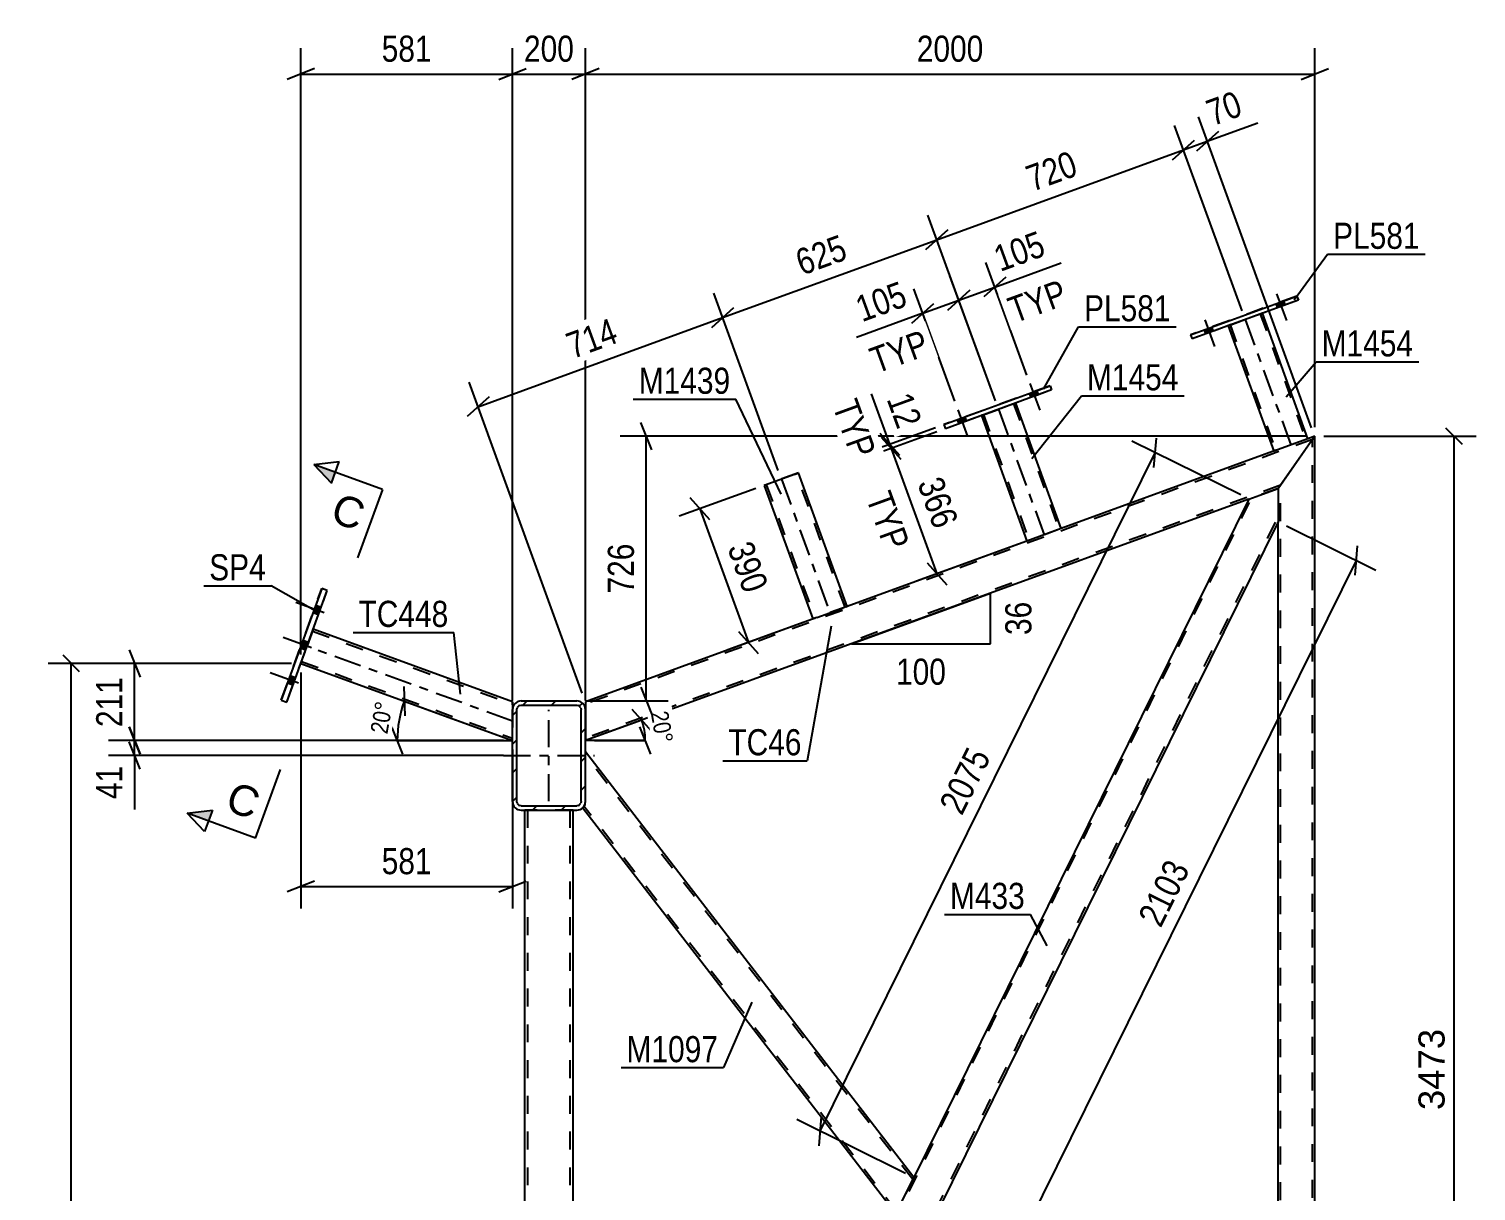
# Model space of a CAD drawing. Header units: millimetres. Extents: x -90 to 751, y -346 to 248.
# Drawn here: x 434.6 to 593.4, y -51.1 to 76.3 of the extents above; entities that cross this region are included whole.
import ezdxf

# ---------------------------------------------------------------- set-up
doc = ezdxf.new("R2010")
doc.units = ezdxf.units.MM
doc.linetypes.add('DXK_LINE_DOT2', pattern=[3.9198, 1.9599, -1.9599])
doc.linetypes.add('DXK_LINE_DOT3', pattern=[5.9187, 2.979, -0.9799, 0.9799, -0.9799])
doc.styles.add('Arial', font='ARIAL.TTF', dxfattribs={"height": 0.2})
doc.styles.add('Arial Narrow', font='ARIALN.TTF', dxfattribs={"height": 0.2})

# ---------------------------------------------------------------- blocks, each defined once
blk = doc.blocks.new('Part-389633021-2852 - 2681')
at = {"color": 2, "linetype": 'Continuous'}
for p, q in [((575.67, 31.64), (571.67, 25.93)), ((575.67, -107), (575.67, 31.64)), ((571.67, -101.47), (571.67, 22.26))]:
    blk.add_line(p, q, dxfattribs=at)
at = {"color": 7, "linetype": 'DXK_LINE_DOT2'}
for p, q in [((575.19, 30.96), (575.19, 30.96)), ((575.19, 30.96), (575.19, 30.96)), ((575.43, -106.75), (575.43, 31.3)), ((575.67, 31.64), (575.67, 31.64)), ((575.67, 31.64), (575.67, 31.64)), ((571.67, 25.93), (571.67, 22.26)), ((571.91, -103.09), (571.91, 26.27)), ((571.97, 26.35), (571.97, 26.35)), ((571.67, -102.84), (571.67, -101.47)), ((575.67, -107), (571.67, -102.84))]:
    blk.add_line(p, q, dxfattribs=at)
blk = doc.blocks.new('Part-389633021-23385 - 2681')
at = {"color": 7, "linetype": 'DXK_LINE_DOT2'}
for p, q in [((566.17, 43.76), (569.93, 45.13)), ((569.93, 45.13), (566.17, 43.76)), ((569.7, 45.05), (569.7, 45.05)), ((569.7, 45.05), (574.7, 31.29)), ((569.93, 45.13), (569.93, 45.13)), ((566.17, 43.76), (566.17, 43.76)), ((566.17, 43.76), (566.17, 43.76)), ((566.17, 43.76), (566.17, 43.76)), ((566.4, 43.85), (566.4, 43.85)), ((566.4, 43.85), (571.39, 30.08)), ((574.93, 31.37), (571.17, 30)), ((574.68, 31.28), (574.65, 31.27)), ((574.93, 31.37), (574.93, 31.37)), ((574.93, 31.37), (574.93, 31.37)), ((574.93, 31.37), (574.93, 31.37)), ((574.93, 31.37), (574.93, 31.37)), ((571.17, 30), (571.17, 30))]:
    blk.add_line(p, q, dxfattribs=at)
at = {"color": 2, "linetype": 'Continuous'}
for p, q in [((574.93, 31.37), (569.93, 45.13)), ((566.17, 43.76), (571.17, 30)), ((574.93, 31.37), (571.17, 30))]:
    blk.add_line(p, q, dxfattribs=at)
at = {"color": 7, "linetype": 'DXK_LINE_DOT3'}
blk.add_line((568.05, 44.45), (573.05, 30.69), dxfattribs=at)
blk = doc.blocks.new('Part-389633021-2727 - 2681')
at = {"color": 2, "linetype": 'Continuous'}
for p, q in [((466.75, 14.93), (462.3, 2.71)), ((462.9, 2.49), (467.35, 14.71)), ((467.35, 14.71), (466.75, 14.93)), ((462.3, 2.71), (462.9, 2.49))]:
    blk.add_line(p, q, dxfattribs=at)
at = {"color": 7, "linetype": 'DXK_LINE_DOT2'}
for p, q in [((462.3, 2.71), (466.75, 14.93)), ((462.9, 2.49), (467.35, 14.71))]:
    blk.add_line(p, q, dxfattribs=at)
blk = doc.blocks.new('Part-389633021-2761 - 2681')
at = {"color": 7, "linetype": 'DXK_LINE_DOT2'}
for p, q in [((575.43, 31.3), (495.67, 2.27)), ((574.93, 31.37), (571.45, 30.1)), ((575.43, 31.3), (575.43, 31.3)), ((575.67, 31.64), (575.53, 31.44)), ((571.91, 26.27), (495.67, -1.48)), ((571.67, 25.93), (568.44, 24.75)), ((571.67, 25.93), (571.67, 25.93)), ((571.67, 25.93), (571.67, 25.93)), ((571.91, 26.27), (571.91, 26.27)), ((572.15, 26.61), (572.15, 26.61)), ((572.15, 26.61), (572.15, 26.61)), ((547.86, 21.52), (544.38, 20.25)), ((524.37, 12.97), (520.89, 11.7)), ((495.67, 2.52), (495.67, -1.73)), ((495.67, 2.25), (495.67, 2.27)), ((495.67, 2.21), (495.67, 2.25)), ((495.67, 2.19), (495.67, 2.21)), ((495.67, 2.11), (495.67, 2.19))]:
    blk.add_line(p, q, dxfattribs=at)
at = {"color": 2, "linetype": 'Continuous'}
for p, q in [((571.67, 25.93), (575.19, 30.96)), ((575.67, 31.64), (574.93, 31.37)), ((575.19, 30.96), (575.53, 31.44)), ((575.53, 31.44), (575.67, 31.64)), ((575.67, 31.64), (575.67, 31.64)), ((571.45, 30.1), (547.86, 21.52)), ((568.44, 24.75), (495.67, -1.73)), ((544.38, 20.25), (524.37, 12.97)), ((520.89, 11.7), (495.67, 2.52)), ((495.67, 2.52), (495.67, 2.52)), ((495.67, 2.52), (495.67, 2.01)), ((495.67, 2.01), (495.67, -1.73)), ((495.67, -1.73), (495.67, -1.73))]:
    blk.add_line(p, q, dxfattribs=at)
blk = doc.blocks.new('Part-389633021-23384 - 2681')
at = {"color": 2, "linetype": 'Continuous'}
for p, q in [((535, 32.92), (546.65, 37.17)), ((546.81, 36.72), (535.16, 32.47)), ((546.65, 37.17), (546.65, 37.17)), ((546.65, 37.17), (546.81, 36.72)), ((535, 32.92), (535, 32.92)), ((535, 32.92), (535.16, 32.47))]:
    blk.add_line(p, q, dxfattribs=at)
at = {"color": 7, "linetype": 'DXK_LINE_DOT2'}
for p, q in [((546.65, 37.17), (535, 32.92)), ((546.81, 36.72), (535.16, 32.47))]:
    blk.add_line(p, q, dxfattribs=at)
blk = doc.blocks.new('Bolt-389633021-2775 - 2681')
at = {"linetype": 'Continuous'}
for points in [[(466.38, 12.04), (466.68, 12.87), (466.08, 13.09), (465.78, 12.26)], [(466.38, 12.04), (466.68, 12.87), (466.08, 13.09), (465.78, 12.26)], [(466.38, 12.04), (466.68, 12.87), (466.08, 13.09), (465.78, 12.26)], [(464.98, 8.19), (465.28, 9.02), (464.68, 9.23), (464.38, 8.41)], [(464.98, 8.19), (465.28, 9.02), (464.68, 9.23), (464.38, 8.41)], [(463.57, 4.34), (463.88, 5.16), (463.27, 5.38), (462.97, 4.55)], [(463.57, 4.34), (463.88, 5.16), (463.27, 5.38), (462.97, 4.55)], [(463.57, 4.34), (463.88, 5.16), (463.27, 5.38), (462.97, 4.55)]]:
    blk.add_hatch(color=1, dxfattribs=at).paths.add_polyline_path(points)
at = {"color": 1, "linetype": 'Continuous'}
for p, q in [((467.02, 12.28), (463.9, 13.41)), ((467.02, 12.28), (463.9, 13.41)), ((467.02, 12.28), (463.9, 13.41)), ((466.68, 12.87), (466.08, 13.09)), ((466.68, 12.87), (466.08, 13.09)), ((466.68, 12.87), (466.08, 13.09)), ((466.38, 12.04), (465.78, 12.26)), ((466.38, 12.04), (465.78, 12.26)), ((466.38, 12.04), (465.78, 12.26)), ((465.62, 8.42), (462.5, 9.56)), ((465.62, 8.42), (462.5, 9.56)), ((464.98, 8.19), (464.38, 8.41)), ((464.98, 8.19), (464.38, 8.41)), ((465.28, 9.02), (464.68, 9.23)), ((465.28, 9.02), (464.68, 9.23)), ((464.21, 4.57), (461.09, 5.71)), ((464.21, 4.57), (461.09, 5.71)), ((464.21, 4.57), (461.09, 5.71)), ((463.88, 5.16), (463.27, 5.38)), ((463.88, 5.16), (463.27, 5.38)), ((463.88, 5.16), (463.27, 5.38)), ((463.57, 4.34), (462.97, 4.55)), ((463.57, 4.34), (462.97, 4.55)), ((463.57, 4.34), (462.97, 4.55))]:
    blk.add_line(p, q, dxfattribs=at)
blk = doc.blocks.new('Part-389633021-2816 - 2681')
at = {"color": 2, "linetype": 'Continuous'}
for p, q in [((489.03, -54.32), (489.03, -9.38)), ((494.31, -54.32), (494.31, -9.38)), ((489.03, -67.65), (489.03, -67.29)), ((494.31, -67.65), (494.31, -67.29)), ((489.03, -124.98), (489.03, -80.04)), ((494.31, -124.98), (494.31, -80.04))]:
    blk.add_line(p, q, dxfattribs=at)
at = {"color": 7, "linetype": 'DXK_LINE_DOT2'}
for p, q in [((494.31, -9.38), (489.03, -9.38)), ((489.35, -124.98), (489.35, -9.38)), ((493.99, -124.98), (493.99, -9.38)), ((489.03, -67.29), (489.03, -54.32)), ((494.31, -67.29), (494.31, -54.32)), ((489.03, -80.04), (489.03, -67.65)), ((494.31, -80.04), (494.31, -67.65)), ((489.03, -124.98), (494.31, -124.98))]:
    blk.add_line(p, q, dxfattribs=at)
blk = doc.blocks.new('Part-389633021-18016 - 2681')
at = {"color": 2, "linetype": 'Continuous'}
for p, q in [((531.69, -49.65), (495.67, -2.97)), ((529.71, -53.64), (495.36, -9.12)), ((495.39, -9.1), (495.45, -9)), ((495.39, -9.1), (495.39, -9.1)), ((529.71, -53.64), (531.69, -49.65))]:
    blk.add_line(p, q, dxfattribs=at)
at = {"color": 7, "linetype": 'DXK_LINE_DOT2'}
for p, q in [((495.67, -2.97), (495.67, -3.03)), ((495.67, -8.42), (495.67, -3.03)), ((531.57, -49.88), (495.67, -3.36)), ((495.39, -9.1), (495.36, -9.12)), ((495.36, -9.12), (495.39, -9.1)), ((495.45, -9), (495.6, -8.79)), ((529.83, -53.4), (495.51, -8.92)), ((495.6, -8.79), (495.55, -8.86)), ((495.6, -8.79), (495.67, -8.42)), ((495.62, -8.67), (495.6, -8.79)), ((495.6, -8.79), (495.6, -8.79))]:
    blk.add_line(p, q, dxfattribs=at)
blk = doc.blocks.new('Part-389633021-2851 - 2681')
at = {"color": 2, "linetype": 'Continuous'}
for p, q in [((568.44, 24.75), (571.67, 25.93)), ((571.67, 25.93), (571.67, 22.26)), ((568.44, 24.75), (531.69, -49.65)), ((571.67, 22.26), (534.41, -53.17)), ((494.47, -124.98), (529.71, -53.64)), ((496.17, -130.55), (532.43, -57.16))]:
    blk.add_line(p, q, dxfattribs=at)
at = {"color": 7, "linetype": 'DXK_LINE_DOT2'}
for p, q in [((571.67, 25.93), (568.8, 24.88)), ((571.67, 25.93), (571.67, 22.26)), ((494.73, -124.98), (568.77, 24.87)), ((568.44, 24.75), (568.44, 24.75)), ((495.85, -130.67), (571.67, 22.8)), ((531.69, -49.65), (529.71, -53.64)), ((532.43, -57.16), (534.41, -53.17)), ((494.71, -124.98), (494.47, -124.98)), ((494.97, -125.03), (494.71, -124.98)), ((494.97, -125.03), (495.08, -125.05)), ((495.08, -125.05), (494.97, -125.03)), ((495.08, -125.05), (494.97, -125.03)), ((494.97, -125.03), (495.08, -125.05)), ((495.6, -125.57), (495.67, -125.94)), ((495.67, -125.94), (495.6, -125.57)), ((495.67, -125.94), (495.6, -125.57)), ((495.6, -125.57), (495.67, -125.94)), ((495.67, -130.73), (495.67, -125.94)), ((495.67, -130.73), (496.17, -130.55)), ((495.85, -130.67), (495.85, -130.67))]:
    blk.add_line(p, q, dxfattribs=at)
blk.add_arc((494.71, -125.94), 0.96, 22.5, 67.5, dxfattribs=at)
blk.add_arc((494.71, -125.94), 0.96, 22.5, 67.5, dxfattribs=at)
blk.add_arc((494.71, -125.94), 0.96, 22.5, 67.5, dxfattribs=at)
blk.add_arc((494.71, -125.94), 0.96, 22.5, 67.5, dxfattribs=at)
blk = doc.blocks.new('Part-389633021-23383 - 2681')
at = {"color": 7, "linetype": 'DXK_LINE_DOT2'}
for p, q in [((539.11, 33.91), (542.87, 35.28)), ((542.87, 35.28), (539.11, 33.91)), ((542.64, 35.2), (542.64, 35.2)), ((542.64, 35.2), (547.64, 21.44)), ((542.87, 35.28), (542.87, 35.28)), ((539.11, 33.91), (539.11, 33.91)), ((539.11, 33.91), (539.11, 33.91)), ((539.11, 33.91), (539.11, 33.91)), ((539.33, 34), (539.33, 34)), ((539.33, 34), (544.33, 20.23)), ((547.86, 21.52), (544.1, 20.15)), ((547.62, 21.43), (547.59, 21.42)), ((547.86, 21.52), (547.86, 21.52)), ((547.86, 21.52), (547.86, 21.52)), ((547.86, 21.52), (547.86, 21.52)), ((547.86, 21.52), (547.86, 21.52)), ((544.1, 20.15), (544.1, 20.15))]:
    blk.add_line(p, q, dxfattribs=at)
at = {"color": 2, "linetype": 'Continuous'}
for p, q in [((547.86, 21.52), (542.87, 35.28)), ((539.11, 33.91), (544.1, 20.15)), ((547.86, 21.52), (544.1, 20.15))]:
    blk.add_line(p, q, dxfattribs=at)
at = {"color": 7, "linetype": 'DXK_LINE_DOT3'}
blk.add_line((540.99, 34.6), (545.98, 20.84), dxfattribs=at)
blk = doc.blocks.new('Part-389633021-2855 - 2681')
at = {"linetype": 'Continuous'}
h = blk.add_hatch(dxfattribs=at)
h.set_pattern_fill('', scale=0.7, style=0, pattern_type=0)
h.set_pattern_definition([(45, (487.6727, -8.42), (-1.57154, 1.57154), [])])
h.paths.add_polyline_path([(487.67, 1.66), (487.67, -8.42), (487.75, -8.79), (487.95, -9.1), (488.27, -9.31), (488.63, -9.38), (494.71, -9.38), (495.08, -9.31), (495.39, -9.1), (495.6, -8.79), (495.67, -8.42), (495.67, 1.66), (495.6, 2.03), (495.39, 2.34), (495.08, 2.55), (494.71, 2.62), (488.63, 2.62), (488.27, 2.55), (487.95, 2.34), (487.75, 2.03)])
h.paths.add_polyline_path([(488.29, 2), (488.45, 2.1), (488.63, 2.14), (494.71, 2.14), (494.9, 2.1), (495.05, 2), (495.16, 1.84), (495.19, 1.66), (495.19, -8.42), (495.16, -8.6), (495.05, -8.76), (494.9, -8.86), (494.71, -8.9), (488.63, -8.9), (488.45, -8.86), (488.29, -8.76), (488.19, -8.6), (488.15, -8.42), (488.15, 1.66), (488.19, 1.84)])
at = {"color": 2, "linetype": 'Continuous'}
for p, q in [((487.75, 2.03), (487.67, 1.66)), ((487.67, -8.42), (487.67, 1.66)), ((488.15, 1.66), (488.19, 1.84)), ((488.15, -8.42), (488.15, 1.66)), ((488.63, 2.62), (488.27, 2.55)), ((488.45, 2.1), (488.63, 2.14)), ((488.63, 2.62), (494.71, 2.62)), ((488.63, 2.14), (494.71, 2.14)), ((495.08, 2.55), (494.71, 2.62)), ((494.71, 2.14), (494.9, 2.1)), ((495.16, 1.84), (495.19, 1.66)), ((495.19, -8.42), (495.19, 1.66)), ((495.67, 1.66), (495.6, 2.03)), ((495.67, -8.42), (495.67, 1.66)), ((487.67, -8.42), (487.75, -8.79)), ((488.19, -8.6), (488.15, -8.42)), ((488.27, -9.31), (488.63, -9.38)), ((488.63, -8.9), (488.45, -8.86)), ((488.63, -8.9), (494.71, -8.9)), ((488.63, -9.38), (494.71, -9.38)), ((494.9, -8.86), (494.71, -8.9)), ((494.71, -9.38), (495.08, -9.31)), ((495.19, -8.42), (495.16, -8.6)), ((495.6, -8.79), (495.67, -8.42))]:
    blk.add_line(p, q, dxfattribs=at)
at = {"color": 7, "linetype": 'DXK_LINE_DOT3'}
for p, q in [((491.67, -8.38), (491.67, 1.62)), ((486.67, -3.38), (496.67, -3.38))]:
    blk.add_line(p, q, dxfattribs=at)
at = {"color": 2, "linetype": 'Continuous'}
for centre, radius, start, end in [((488.63, 1.66), 0.96, 112.5, 157.5), ((488.63, 1.66), 0.48, 112.5, 157.5), ((494.71, 1.66), 0.48, 22.5, 67.5), ((494.71, 1.66), 0.96, 22.5, 67.5), ((488.63, -8.42), 0.96, 202.5, 247.5), ((488.63, -8.42), 0.48, 202.5, 247.5), ((494.71, -8.42), 0.48, 292.5, 337.5), ((494.71, -8.42), 0.96, 292.5, 337.5)]:
    blk.add_arc(centre, radius, start, end, dxfattribs=at)
blk = doc.blocks.new('Part-389633021-2867 - 2681')
at = {"color": 7, "linetype": 'DXK_LINE_DOT2'}
for p, q in [((465.81, 10.48), (464.44, 6.72)), ((465.73, 10.26), (487.67, 2.27)), ((464.52, 6.95), (487.67, -1.48)), ((487.67, -1.73), (487.67, 2.52)), ((487.67, 2.27), (487.67, 2.27)), ((487.67, 2.21), (487.67, 2.01)), ((487.67, 1.66), (487.67, -1.73)), ((487.67, -1.48), (487.67, -1.48)), ((487.67, -1.73), (487.67, -1.73)), ((487.67, -1.73), (487.67, -1.73)), ((487.67, -1.73), (487.67, -1.73))]:
    blk.add_line(p, q, dxfattribs=at)
at = {"color": 2, "linetype": 'Continuous'}
for p, q in [((487.67, 2.52), (465.81, 10.48)), ((464.44, 6.72), (487.67, -1.73)), ((487.67, 2.52), (487.67, 2.52)), ((487.67, 2.52), (487.67, 2.21)), ((487.67, 2.21), (487.67, 1.66))]:
    blk.add_line(p, q, dxfattribs=at)
at = {"color": 7, "linetype": 'DXK_LINE_DOT3'}
blk.add_line((487.67, 0.4), (465.13, 8.6), dxfattribs=at)
blk = doc.blocks.new('Part-389633021-23386 - 2681')
at = {"color": 2, "linetype": 'Continuous'}
for p, q in [((562.06, 42.78), (573.71, 47.02)), ((573.88, 46.57), (562.22, 42.32)), ((573.71, 47.02), (573.71, 47.02)), ((573.71, 47.02), (573.88, 46.57)), ((562.06, 42.78), (562.06, 42.78)), ((562.06, 42.78), (562.22, 42.32))]:
    blk.add_line(p, q, dxfattribs=at)
at = {"color": 7, "linetype": 'DXK_LINE_DOT2'}
for p, q in [((573.71, 47.02), (562.06, 42.78)), ((573.88, 46.57), (562.22, 42.32))]:
    blk.add_line(p, q, dxfattribs=at)
blk = doc.blocks.new('Part-389633021-23387 - 2681')
at = {"color": 7, "linetype": 'DXK_LINE_DOT2'}
for p, q in [((519.05, 27.63), (515.29, 26.26)), ((518.68, 27.5), (518.76, 27.52)), ((518.76, 27.52), (518.77, 27.53)), ((518.77, 27.53), (518.8, 27.54)), ((518.82, 27.55), (518.8, 27.54)), ((518.82, 27.55), (518.82, 27.55)), ((524.15, 12.89), (518.82, 27.55)), ((515.51, 26.34), (515.51, 26.34)), ((515.51, 26.34), (520.84, 11.68)), ((524.37, 12.97), (520.61, 11.6)), ((524.09, 12.87), (523.92, 12.8)), ((524.37, 12.97), (524.37, 12.97)), ((524.37, 12.97), (524.37, 12.97)), ((524.37, 12.97), (524.37, 12.97)), ((524.37, 12.97), (524.37, 12.97)), ((520.84, 11.68), (520.86, 11.69))]:
    blk.add_line(p, q, dxfattribs=at)
at = {"color": 2, "linetype": 'Continuous'}
for p, q in [((518.6, 27.46), (515.29, 26.26)), ((518.6, 27.46), (519.05, 27.63)), ((519.05, 27.63), (519.05, 27.63)), ((524.37, 12.97), (519.05, 27.63)), ((515.29, 26.26), (515.29, 26.26)), ((515.29, 26.26), (520.61, 11.6)), ((521.06, 11.77), (523.92, 12.8)), ((524.24, 12.92), (523.92, 12.8)), ((524.24, 12.92), (524.34, 12.96)), ((524.34, 12.96), (524.37, 12.97)), ((521.06, 11.77), (520.61, 11.6))]:
    blk.add_line(p, q, dxfattribs=at)
at = {"color": 7, "linetype": 'DXK_LINE_DOT3'}
blk.add_line((517.17, 26.95), (522.49, 12.28), dxfattribs=at)
blk = doc.blocks.new('Bolt-389633021-23388 - 2681')
at = {"linetype": 'Continuous'}
for points in [[(545.18, 36.63), (544.36, 36.33), (544.52, 35.88), (545.35, 36.18)], [(537.29, 33.76), (536.46, 33.46), (536.63, 33.01), (537.45, 33.31)]]:
    blk.add_hatch(color=1, dxfattribs=at).paths.add_polyline_path(points)
at = {"color": 1, "linetype": 'Continuous'}
for p, q in [((544.43, 37.42), (545.5, 34.49)), ((545.18, 36.63), (545.35, 36.18)), ((544.36, 36.33), (544.52, 35.88)), ((536.46, 33.46), (536.63, 33.01)), ((536.53, 34.55), (537.6, 31.62)), ((537.29, 33.76), (537.45, 33.31))]:
    blk.add_line(p, q, dxfattribs=at)
blk = doc.blocks.new('Bolt-389633021-23389 - 2681')
at = {"linetype": 'Continuous'}
for points in [[(545.18, 36.63), (544.36, 36.33), (544.52, 35.88), (545.35, 36.18)], [(537.29, 33.76), (536.46, 33.46), (536.63, 33.01), (537.45, 33.31)]]:
    blk.add_hatch(color=1, dxfattribs=at).paths.add_polyline_path(points)
at = {"color": 1, "linetype": 'Continuous'}
for p, q in [((544.43, 37.42), (545.5, 34.49)), ((545.18, 36.63), (545.35, 36.18)), ((544.36, 36.33), (544.52, 35.88)), ((536.46, 33.46), (536.63, 33.01)), ((536.53, 34.55), (537.6, 31.62)), ((537.29, 33.76), (537.45, 33.31))]:
    blk.add_line(p, q, dxfattribs=at)
blk = doc.blocks.new('Bolt-389633021-23390 - 2681')
at = {"linetype": 'Continuous'}
for points in [[(572.25, 46.48), (571.42, 46.18), (571.58, 45.73), (572.41, 46.03)], [(564.35, 43.61), (563.53, 43.31), (563.69, 42.86), (564.52, 43.16)]]:
    blk.add_hatch(color=1, dxfattribs=at).paths.add_polyline_path(points)
at = {"color": 1, "linetype": 'Continuous'}
for p, q in [((571.42, 46.18), (571.58, 45.73)), ((571.49, 47.27), (572.56, 44.34)), ((572.25, 46.48), (572.41, 46.03)), ((563.53, 43.31), (563.69, 42.86)), ((563.6, 44.4), (564.67, 41.47)), ((564.35, 43.61), (564.52, 43.16))]:
    blk.add_line(p, q, dxfattribs=at)
blk = doc.blocks.new('Bolt-389633021-23391 - 2681')
at = {"linetype": 'Continuous'}
for points in [[(572.25, 46.48), (571.42, 46.18), (571.58, 45.73), (572.41, 46.03)], [(564.35, 43.61), (563.53, 43.31), (563.69, 42.86), (564.52, 43.16)]]:
    blk.add_hatch(color=1, dxfattribs=at).paths.add_polyline_path(points)
at = {"color": 1, "linetype": 'Continuous'}
for p, q in [((571.42, 46.18), (571.58, 45.73)), ((571.49, 47.27), (572.56, 44.34)), ((572.25, 46.48), (572.41, 46.03)), ((563.53, 43.31), (563.69, 42.86)), ((563.6, 44.4), (564.67, 41.47)), ((564.35, 43.61), (564.52, 43.16))]:
    blk.add_line(p, q, dxfattribs=at)
blk = doc.blocks.new('StraightDimension-389633021-24986 - 2681')
at = {"color": 7, "linetype": 'Continuous'}
for p, q in [((575.33, 32.58), (562.92, 66.68)), ((567.71, 45.39), (560.3, 65.73)), ((560.08, 61.97), (562.48, 64.13)), ((561.28, 63.05), (563.89, 64)), ((565.1, 65.08), (562.69, 62.92))]:
    blk.add_line(p, q, dxfattribs=at)
at = {"color": 0}
blk.add_wipeout([(568.69, 66.55), (567.26, 70.49), (562.69, 68.83), (564.13, 64.88)], dxfattribs=at)
at = {"color": 7, "linetype": 'Continuous'}
blk.add_line((563.89, 64), (569.44, 66.02), dxfattribs=at)
blk.add_line((563.89, 64), (569.44, 66.02), dxfattribs=at)
at = {"color": 3, "style": 'Arial Narrow'}
blk.add_text('70', height=2.863, rotation=20.002, dxfattribs=at).set_placement((564.49, 65.65))
blk = doc.blocks.new('AngleDimension-389633021-25438 - 2681')
at = {"color": 7, "linetype": 'Continuous'}
for p, q in [((524.87, 8.89), (540.09, 14.44)), ((538.73, 13.94), (540.09, 14.44)), ((540.09, 8.89), (540.09, 14.44)), ((524.87, 8.89), (540.09, 8.89))]:
    blk.add_line(p, q, dxfattribs=at)
at = {"color": 0}
for points in [[(545.19, 14.09), (540.99, 14.09), (540.99, 9.24), (545.19, 9.24)], [(535.83, 3.79), (535.83, 7.99), (529.14, 7.99), (529.14, 3.79)]]:
    blk.add_wipeout(points, dxfattribs=at)
at = {"color": 3, "style": 'Arial Narrow'}
blk.add_text('36', height=2.863, rotation=90.0002, dxfattribs=at).set_placement((544.59, 9.84))
blk.add_text('100', height=2.863, dxfattribs=at).set_placement((529.74, 4.39))
blk = doc.blocks.new('StraightDimension-389633021-15254 - 2681')
at = {"color": 7, "linetype": 'Continuous'}
for p, q in [((567.55, 25.2), (555.62, 31.09)), ((558.04, 28.22), (558.3, 31.44)), ((521.41, -44.57), (558.17, 29.83)), ((530.79, -49.2), (518.86, -43.31)), ((521.54, -42.96), (521.29, -46.18))]:
    blk.add_line(p, q, dxfattribs=at)
at = {"color": 0}
blk.add_wipeout([(541, -3.22), (537.24, -1.36), (533.47, -8.99), (537.23, -10.85)], dxfattribs=at)
at = {"color": 3, "style": 'Arial Narrow'}
blk.add_text('2075', height=2.863, rotation=63.7072, dxfattribs=at).set_placement((536.96, -10.05))
blk = doc.blocks.new('StraightDimension-389633021-3014 - 2681')
at = {"color": 7, "linetype": 'Continuous'}
for p, q in [((591.87, 30.74), (590.07, 32.54)), ((576.67, 31.64), (593.37, 31.64)), ((590.97, -107.27), (590.97, 31.64)), ((576.51, -107.27), (593.37, -107.27)), ((590.07, -106.37), (591.87, -108.17))]:
    blk.add_line(p, q, dxfattribs=at)
at = {"color": 0}
blk.add_wipeout([(590.52, -32.77), (586.32, -32.77), (586.32, -42.86), (590.52, -42.86)], dxfattribs=at)
at = {"color": 3, "style": 'Arial'}
blk.add_text('3473', height=2.865, rotation=90.0002, dxfattribs=at).set_placement((589.92, -42.26))
blk = doc.blocks.new('AngleDimension-389633021-15244 - 2681')
at = {"color": 7, "linetype": 'Continuous'}
for p, q in [((500.77, 1.72), (502.93, -0.69)), ((501.85, 0.52), (495.67, -1.73)), ((502.85, -3.23), (501.65, -0.23)), ((502.25, -1.73), (495.67, -1.73)), ((496.67, -1.73), (502.25, -1.73))]:
    blk.add_line(p, q, dxfattribs=at)
blk.add_arc((495.67, -1.73), 6.57, 360, 20, dxfattribs=at)
at = {"color": 0}
blk.add_wipeout([(503.11, -2.61), (505.87, -2.12), (505.12, 2.12), (502.36, 1.63)], dxfattribs=at)
at = {"color": 3, "style": 'Arial Narrow'}
blk.add_text('20°', height=1.909, rotation=-80.0021, dxfattribs=at).set_placement((502.83, 1.31))
blk = doc.blocks.new('StraightDimension-389633021-15256 - 2681')
at = {"color": 7, "linetype": 'Continuous'}
for p, q in [((572.57, 21.81), (582.39, 16.96)), ((580.11, 16.41), (580.37, 19.64)), ((542.97, -57.4), (580.24, 18.02)), ((535.3, -53.61), (545.13, -58.47)), ((543.1, -55.79), (542.85, -59.01))]:
    blk.add_line(p, q, dxfattribs=at)
at = {"color": 0}
blk.add_wipeout([(562.82, -15.54), (559.05, -13.68), (555.28, -21.31), (559.05, -23.17)], dxfattribs=at)
at = {"color": 3, "style": 'Arial Narrow'}
blk.add_text('2103', height=2.863, rotation=63.7072, dxfattribs=at).set_placement((558.78, -22.37))
blk = doc.blocks.new('AngleDimension-389633021-15259 - 2681')
at = {"color": 7, "linetype": 'Continuous'}
for p, q in [((475.74, 4.21), (475.85, 0.98)), ((475.79, 2.59), (487.67, -1.73)), ((475.63, -3.23), (474.43, -0.23)), ((486.67, -1.73), (475.03, -1.73)), ((475.03, -1.73), (487.67, -1.73))]:
    blk.add_line(p, q, dxfattribs=at)
blk.add_arc((487.67, -1.73), 12.64, 160, 180, dxfattribs=at)
at = {"color": 0}
blk.add_wipeout([(475.01, 2.69), (472.25, 3.17), (471.5, -1.07), (474.26, -1.55)], dxfattribs=at)
at = {"color": 3, "style": 'Arial Narrow'}
blk.add_text('20°', height=1.909, rotation=80.0021, dxfattribs=at).set_placement((473.94, -1.09))
blk = doc.blocks.new('StraightDimension-389633021-21865 - 2681')
at = {"color": 7, "linetype": 'Continuous'}
for p, q in [((463.44, 6.72), (436.72, 6.72)), ((440.17, 5.82), (438.37, 7.62)), ((439.27, -132.25), (439.27, 6.72)), ((438.37, -131.35), (440.17, -133.15)), ((475.4, -132.25), (436.72, -132.25))]:
    blk.add_line(p, q, dxfattribs=at)
at = {"color": 0}
blk.add_wipeout([(438.82, -57.72), (434.62, -57.72), (434.62, -67.81), (438.82, -67.81)], dxfattribs=at)
at = {"color": 3, "style": 'Arial'}
blk.add_text('3474', height=2.865, rotation=90.0002, dxfattribs=at).set_placement((438.22, -67.21))
blk = doc.blocks.new('StraightDimension-389633021-22040 - 2681')
at = {"color": 7, "linetype": 'Continuous'}
for p, q in [((464.44, 5.72), (464.44, -20.14)), ((487.67, -2.73), (487.67, -20.14)), ((465.94, -17.14), (462.94, -18.34)), ((486.17, -18.34), (489.17, -17.14)), ((464.44, -17.74), (487.67, -17.74))]:
    blk.add_line(p, q, dxfattribs=at)
at = {"color": 0}
blk.add_wipeout([(479.4, -16.99), (479.4, -12.79), (472.72, -12.79), (472.72, -16.99)], dxfattribs=at)
at = {"color": 3, "style": 'Arial Narrow'}
blk.add_text('581', height=2.863, dxfattribs=at).set_placement((473.32, -16.39))
blk = doc.blocks.new('StraightDimension-389633021-22080 - 2681')
at = {"color": 7, "linetype": 'Continuous'}
for p, q in [((502.94, 30.14), (501.74, 33.14)), ((574.67, 31.64), (499.49, 31.64)), ((502.34, 2.62), (502.34, 31.64)), ((501.74, 4.12), (502.94, 1.12)), ((495.71, 2.62), (504.74, 2.62))]:
    blk.add_line(p, q, dxfattribs=at)
at = {"color": 0}
blk.add_wipeout([(501.59, 20.47), (497.39, 20.47), (497.39, 13.79), (501.59, 13.79)], dxfattribs=at)
at = {"color": 3, "style": 'Arial Narrow'}
blk.add_text('726', height=2.863, rotation=90.0002, dxfattribs=at).set_placement((500.99, 14.39))
blk = doc.blocks.new('StraightDimension-389633021-22989 - 2681')
at = {"color": 7, "linetype": 'Continuous'}
for p, q in [((445.61, 8.22), (446.81, 5.22)), ((463.44, 6.72), (443.36, 6.72)), ((446.21, -1.73), (446.21, 6.72)), ((446.81, -3.23), (445.61, -0.23)), ((486.67, -1.73), (443.36, -1.73))]:
    blk.add_line(p, q, dxfattribs=at)
at = {"color": 0}
blk.add_wipeout([(445.46, 5.84), (441.26, 5.84), (441.26, -0.85), (445.46, -0.85)], dxfattribs=at)
at = {"color": 3, "style": 'Arial Narrow'}
blk.add_text('211', height=2.863, rotation=90.0002, dxfattribs=at).set_placement((444.86, -0.25))
blk = doc.blocks.new('StraightDimension-389633021-22990 - 2681')
at = {"color": 7, "linetype": 'Continuous'}
for p, q in [((445.61, -0.23), (446.81, -3.23)), ((486.67, -1.73), (443.36, -1.73)), ((446.81, -4.88), (445.61, -1.88)), ((446.21, -3.38), (446.21, -1.73)), ((486.67, -3.38), (443.36, -3.38))]:
    blk.add_line(p, q, dxfattribs=at)
at = {"color": 0}
blk.add_wipeout([(445.46, -3.91), (441.26, -3.91), (441.26, -8.76), (445.46, -8.76)], dxfattribs=at)
at = {"color": 7, "linetype": 'Continuous'}
blk.add_line((446.21, -3.38), (446.21, -9.29), dxfattribs=at)
blk.add_line((446.21, -3.38), (446.21, -9.29), dxfattribs=at)
at = {"color": 3, "style": 'Arial Narrow'}
blk.add_text('41', height=2.863, rotation=90.0002, dxfattribs=at).set_placement((444.86, -8.16))
blk = doc.blocks.new('StraightDimension-389633021-23247 - 2681')
at = {"color": 7, "linetype": 'Continuous'}
for p, q in [((495.67, 2.66), (495.67, 74.22)), ((575.67, 32.64), (575.67, 74.22)), ((497.17, 71.97), (494.17, 70.77)), ((574.17, 70.77), (577.17, 71.97)), ((495.67, 71.37), (575.67, 71.37))]:
    blk.add_line(p, q, dxfattribs=at)
at = {"color": 0}
blk.add_wipeout([(539.93, 72.12), (539.93, 76.32), (531.42, 76.32), (531.42, 72.12)], dxfattribs=at)
at = {"color": 3, "style": 'Arial Narrow'}
blk.add_text('2000', height=2.863, dxfattribs=at).set_placement((532.02, 72.72))
blk = doc.blocks.new('StraightDimension-389633021-23248 - 2681')
at = {"color": 7, "linetype": 'Continuous'}
for p, q in [((487.67, 2.66), (487.67, 74.22)), ((495.67, 2.66), (495.67, 74.22)), ((486.17, 70.77), (489.17, 71.97)), ((497.17, 71.97), (494.17, 70.77)), ((487.67, 71.37), (495.67, 71.37))]:
    blk.add_line(p, q, dxfattribs=at)
at = {"color": 0}
blk.add_wipeout([(495.02, 72.12), (495.02, 76.32), (488.33, 76.32), (488.33, 72.12)], dxfattribs=at)
at = {"color": 3, "style": 'Arial Narrow'}
blk.add_text('200', height=2.863, dxfattribs=at).set_placement((488.93, 72.72))
blk = doc.blocks.new('StraightDimension-389633021-23249 - 2681')
at = {"color": 7, "linetype": 'Continuous'}
for p, q in [((464.44, 7.72), (464.44, 74.22)), ((487.67, 2.66), (487.67, 74.22)), ((465.94, 71.97), (462.94, 70.77)), ((486.17, 70.77), (489.17, 71.97)), ((464.44, 71.37), (487.67, 71.37))]:
    blk.add_line(p, q, dxfattribs=at)
at = {"color": 0}
blk.add_wipeout([(479.4, 72.12), (479.4, 76.32), (472.72, 76.32), (472.72, 72.12)], dxfattribs=at)
at = {"color": 3, "style": 'Arial Narrow'}
blk.add_text('581', height=2.863, dxfattribs=at).set_placement((473.32, 72.72))
blk = doc.blocks.new('StraightDimension-389633021-24987 - 2681')
at = {"color": 7, "linetype": 'Continuous'}
for p, q in [((567.71, 45.39), (560.3, 65.73)), ((560.08, 61.97), (562.48, 64.13)), ((534.22, 53.2), (561.28, 63.05)), ((540.64, 35.54), (533.24, 55.88)), ((535.42, 54.28), (533.01, 52.12))]:
    blk.add_line(p, q, dxfattribs=at)
at = {"color": 0}
blk.add_wipeout([(550.63, 59.97), (549.2, 63.92), (542.91, 61.63), (544.35, 57.69)], dxfattribs=at)
at = {"color": 3, "style": 'Arial Narrow'}
blk.add_text('720', height=2.863, rotation=20.002, dxfattribs=at).set_placement((544.71, 58.45))
blk = doc.blocks.new('StraightDimension-389633021-24988 - 2681')
at = {"color": 7, "linetype": 'Continuous'}
for p, q in [((540.64, 35.54), (533.24, 55.88)), ((533.01, 52.12), (535.42, 54.28)), ((510.72, 44.65), (534.22, 53.2)), ((516.83, 27.88), (509.75, 47.33)), ((511.93, 45.72), (509.52, 43.57))]:
    blk.add_line(p, q, dxfattribs=at)
at = {"color": 0}
blk.add_wipeout([(525.35, 50.77), (523.92, 54.72), (517.64, 52.43), (519.07, 48.48)], dxfattribs=at)
at = {"color": 3, "style": 'Arial Narrow'}
blk.add_text('625', height=2.863, rotation=20.002, dxfattribs=at).set_placement((519.43, 49.25))
blk = doc.blocks.new('StraightDimension-389633021-24989 - 2681')
at = {"color": 7, "linetype": 'Continuous'}
for p, q in [((516.83, 27.88), (509.75, 47.33)), ((483.9, 34.88), (510.72, 44.65)), ((509.52, 43.57), (511.93, 45.72)), ((495.33, 3.46), (482.92, 37.56)), ((485.1, 35.96), (482.69, 33.81))]:
    blk.add_line(p, q, dxfattribs=at)
at = {"color": 0}
blk.add_wipeout([(500.19, 41.61), (498.76, 45.56), (492.48, 43.27), (493.91, 39.33)], dxfattribs=at)
at = {"color": 3, "style": 'Arial Narrow'}
blk.add_text('714', height=2.863, rotation=20.002, dxfattribs=at).set_placement((494.27, 40.1))
blk = doc.blocks.new('StraightDimension-389633021-25037 - 2681')
at = {"color": 7, "linetype": 'Continuous'}
for p, q in [((514.35, 25.92), (505.97, 22.88)), ((509.3, 22.49), (507.15, 24.9)), ((508.22, 23.7), (513.55, 9.04)), ((519.67, 11.26), (511.29, 8.22)), ((512.47, 10.24), (514.62, 7.83))]:
    blk.add_line(p, q, dxfattribs=at)
at = {"color": 0}
blk.add_wipeout([(512.73, 13.48), (516.68, 14.91), (514.4, 21.2), (510.45, 19.76)], dxfattribs=at)
at = {"color": 3, "style": 'Arial Narrow'}
blk.add_text('390', height=2.863, rotation=-70.0384, dxfattribs=at).set_placement((511.22, 19.4))
blk = doc.blocks.new('StraightDimension-389633021-25041 - 2681')
at = {"color": 7, "linetype": 'Continuous'}
for p, q in [((540.64, 35.54), (535.65, 49.25)), ((544.09, 38.36), (539.6, 50.69)), ((535.42, 45.49), (537.83, 47.65)), ((536.63, 46.57), (540.57, 48.01)), ((541.78, 49.09), (539.37, 46.93))]:
    blk.add_line(p, q, dxfattribs=at)
at = {"color": 0}
blk.add_wipeout([(547.09, 51.18), (545.65, 55.13), (539.37, 52.84), (540.81, 48.89)], dxfattribs=at)
at = {"color": 7, "linetype": 'Continuous'}
blk.add_line((540.57, 48.01), (547.84, 50.65), dxfattribs=at)
at = {"color": 0, "linetype": 'Continuous'}
blk.add_wipeout([(549.52, 45.84), (548.08, 49.78), (540.95, 47.19), (542.39, 43.24)], dxfattribs=at)
at = {"color": 7, "linetype": 'Continuous'}
blk.add_line((540.57, 48.01), (547.84, 50.65), dxfattribs=at)
at = {"color": 3, "style": 'Arial Narrow'}
blk.add_text('105', height=2.863, rotation=20.0077, dxfattribs=at).set_placement((541.17, 49.66))
at = {"color": 3, "linetype": 'Continuous', "style": 'Arial Narrow'}
blk.add_text('TYP', height=2.863, rotation=20.0077, dxfattribs=at).set_placement((542.74, 44.01))
blk = doc.blocks.new('StraightDimension-389633021-25042 - 2681')
at = {"color": 7, "linetype": 'Continuous'}
for p, q in [((540.64, 35.54), (535.65, 49.25)), ((536.19, 35.49), (531.71, 47.81)), ((537.83, 47.65), (535.42, 45.49)), ((531.48, 44.06), (533.88, 46.21)), ((532.68, 45.13), (536.63, 46.57))]:
    blk.add_line(p, q, dxfattribs=at)
at = {"color": 0}
blk.add_wipeout([(531.93, 45.66), (530.49, 49.61), (524.21, 47.32), (525.65, 43.37)], dxfattribs=at)
at = {"color": 7, "linetype": 'Continuous'}
blk.add_line((532.68, 45.13), (525.41, 42.49), dxfattribs=at)
at = {"color": 0, "linetype": 'Continuous'}
blk.add_wipeout([(534.36, 40.32), (532.92, 44.26), (525.79, 41.67), (527.23, 37.72)], dxfattribs=at)
at = {"color": 7, "linetype": 'Continuous'}
blk.add_line((532.68, 45.13), (525.41, 42.49), dxfattribs=at)
at = {"color": 3, "style": 'Arial Narrow'}
blk.add_text('105', height=2.863, rotation=20.0077, dxfattribs=at).set_placement((526.01, 44.14))
at = {"color": 3, "linetype": 'Continuous', "style": 'Arial Narrow'}
blk.add_text('TYP', height=2.863, rotation=20.0077, dxfattribs=at).set_placement((527.58, 38.49))
blk = doc.blocks.new('StraightDimension-389633021-25073 - 2681')
at = {"color": 7, "linetype": 'Continuous'}
for p, q in [((534.22, 32.13), (526.97, 29.49)), ((530.3, 29.11), (528.15, 31.52)), ((529.22, 30.31), (534.23, 16.56)), ((543.17, 19.81), (531.98, 15.74)), ((533.16, 17.76), (535.31, 15.35))]:
    blk.add_line(p, q, dxfattribs=at)
at = {"color": 0}
blk.add_wipeout([(533.58, 20.55), (537.52, 21.99), (535.24, 28.27), (531.29, 26.83)], dxfattribs=at)
at = {"color": 0, "linetype": 'Continuous'}
blk.add_wipeout([(528.23, 18.12), (532.18, 19.56), (529.58, 26.69), (525.64, 25.26)], dxfattribs=at)
at = {"color": 3, "style": 'Arial Narrow'}
blk.add_text('366', height=2.863, rotation=-69.9925, dxfattribs=at).set_placement((532.06, 26.47))
at = {"color": 3, "linetype": 'Continuous', "style": 'Arial Narrow'}
blk.add_text('TYP', height=2.863, rotation=-69.9925, dxfattribs=at).set_placement((526.41, 24.9))
blk = doc.blocks.new('StraightDimension-389633021-25074 - 2681')
at = {"color": 7, "linetype": 'Continuous'}
for p, q in [((534.06, 32.58), (526.81, 29.94)), ((534.22, 32.13), (526.97, 29.49)), ((527.98, 31.97), (530.14, 29.56)), ((530.3, 29.11), (528.15, 31.52)), ((529.06, 30.76), (529.22, 30.31))]:
    blk.add_line(p, q, dxfattribs=at)
at = {"color": 0}
blk.add_wipeout([(529.59, 31.51), (533.53, 32.95), (531.87, 37.51), (527.92, 36.08)], dxfattribs=at)
at = {"color": 7, "linetype": 'Continuous'}
blk.add_line((529.06, 30.76), (527.04, 36.31), dxfattribs=at)
at = {"color": 0, "linetype": 'Continuous'}
blk.add_wipeout([(524.56, 28.23), (528.5, 29.66), (525.91, 36.8), (521.96, 35.36)], dxfattribs=at)
at = {"color": 7, "linetype": 'Continuous'}
blk.add_line((529.06, 30.76), (527.04, 36.31), dxfattribs=at)
at = {"color": 3, "linetype": 'Continuous', "style": 'Arial Narrow'}
blk.add_text('TYP', height=2.863, rotation=-69.9925, dxfattribs=at).set_placement((522.73, 35))
at = {"color": 3, "style": 'Arial Narrow'}
blk.add_text('12', height=2.863, rotation=-69.9925, dxfattribs=at).set_placement((528.69, 35.72))
blk = doc.blocks.new('Mark-389633021-2723 - 2681')
at = {"color": 0}
blk.add_wipeout([(460.61, 15.84), (460.61, 18.84), (454.4, 18.84), (454.4, 15.84)], dxfattribs=at)
blk.add_wipeout([(460.61, 15.84), (460.61, 18.84), (454.4, 18.84), (454.4, 15.84)], dxfattribs=at)
at = {"color": 30, "linetype": 'Continuous'}
for p in [(453.8, 15.24), (466.29, 12.35)]:
    blk.add_line(p, (461.21, 15.24), dxfattribs=at)
at = {"color": 3, "style": 'Arial Narrow'}
blk.add_text('SP4', height=2.863, dxfattribs=at).set_placement((454.4, 15.84))
blk = doc.blocks.new('Mark-389633021-2847 - 2681')
at = {"color": 0}
blk.add_wipeout([(543.88, -20.2), (543.88, -17.2), (535.66, -17.2), (535.66, -20.2)], dxfattribs=at)
blk.add_wipeout([(543.88, -20.2), (543.88, -17.2), (535.66, -17.2), (535.66, -20.2)], dxfattribs=at)
at = {"color": 30, "linetype": 'Continuous'}
for p in [(535.06, -20.8), (546.31, -24.25)]:
    blk.add_line(p, (544.48, -20.8), dxfattribs=at)
at = {"color": 3, "style": 'Arial Narrow'}
blk.add_text('M433', height=2.863, dxfattribs=at).set_placement((535.66, -20.2))
blk = doc.blocks.new('Mark-389633021-25116 - 2681')
at = {"color": 0}
blk.add_wipeout([(587.2, 52.2), (587.2, 55.2), (577.69, 55.2), (577.69, 52.2)], dxfattribs=at)
blk.add_wipeout([(587.2, 52.2), (587.2, 55.2), (577.69, 55.2), (577.69, 52.2)], dxfattribs=at)
at = {"color": 30, "linetype": 'Continuous'}
for p, q in [((573.4, 46.61), (577.09, 51.6)), ((577.09, 51.6), (587.8, 51.6))]:
    blk.add_line(p, q, dxfattribs=at)
at = {"color": 3, "style": 'Arial Narrow'}
blk.add_text('PL581', height=2.863, dxfattribs=at).set_placement((577.69, 52.2))
blk = doc.blocks.new('Mark-389633021-15123 - 2681')
at = {"color": 0}
blk.add_wipeout([(519.38, -3.35), (519.38, -0.35), (511.35, -0.35), (511.35, -3.35)], dxfattribs=at)
blk.add_wipeout([(519.38, -3.35), (519.38, -0.35), (511.35, -0.35), (511.35, -3.35)], dxfattribs=at)
at = {"color": 30, "linetype": 'Continuous'}
for p in [(522.63, 10.83), (510.75, -3.95)]:
    blk.add_line(p, (519.98, -3.95), dxfattribs=at)
at = {"color": 3, "style": 'Arial Narrow'}
blk.add_text('TC46', height=2.863, dxfattribs=at).set_placement((511.35, -3.35))
blk = doc.blocks.new('Mark-389633021-2863 - 2681')
at = {"color": 0}
blk.add_wipeout([(480.65, 10.73), (480.65, 13.73), (470.78, 13.73), (470.78, 10.73)], dxfattribs=at)
blk.add_wipeout([(480.65, 10.73), (480.65, 13.73), (470.78, 13.73), (470.78, 10.73)], dxfattribs=at)
at = {"color": 30, "linetype": 'Continuous'}
for p in [(470.18, 10.13), (481.97, 3.34)]:
    blk.add_line(p, (481.25, 10.13), dxfattribs=at)
at = {"color": 3, "style": 'Arial Narrow'}
blk.add_text('TC448', height=2.863, dxfattribs=at).set_placement((470.78, 10.73))
blk = doc.blocks.new('Mark-389633021-25085 - 2681')
at = {"color": 0}
blk.add_wipeout([(559.87, 44.25), (559.87, 47.25), (550.37, 47.25), (550.37, 44.25)], dxfattribs=at)
blk.add_wipeout([(559.87, 44.25), (559.87, 47.25), (550.37, 47.25), (550.37, 44.25)], dxfattribs=at)
at = {"color": 30, "linetype": 'Continuous'}
for p, q in [((545.92, 36.79), (549.77, 43.65)), ((549.77, 43.65), (560.47, 43.65))]:
    blk.add_line(p, q, dxfattribs=at)
at = {"color": 3, "style": 'Arial Narrow'}
blk.add_text('PL581', height=2.863, dxfattribs=at).set_placement((550.37, 44.25))
blk = doc.blocks.new('SectionMark-389633021-3113 - 2681')
at = {"linetype": 'Continuous'}
for points in [[(468.24, 27.69), (467.81, 26.51), (465.89, 28.54)], [(454.75, -9.37), (454.32, -10.55), (451.98, -9.69)]]:
    blk.add_hatch(color=6, dxfattribs=at).paths.add_polyline_path(points)
at = {"color": 6, "linetype": 'Continuous'}
for p, q in [((465.89, 28.54), (468.67, 28.86)), ((467.81, 26.51), (468.67, 28.86)), ((465.89, 28.54), (467.81, 26.51)), ((451.98, -9.69), (454.75, -9.37)), ((454.75, -9.37), (453.9, -11.72)), ((453.9, -11.72), (451.98, -9.69))]:
    blk.add_line(p, q, dxfattribs=at)
at = {"color": 0, "linetype": 'Continuous'}
for points in [[(470.67, 21.22), (471.87, 24.5), (468.7, 25.66), (467.51, 22.37)], [(459.15, -10.44), (460.35, -7.15), (457.18, -6), (455.98, -9.29)]]:
    blk.add_wipeout(points, dxfattribs=at)
at = {"color": 6, "linetype": 'Continuous'}
for p, q in [((473.41, 25.81), (465.89, 28.54)), ((473.41, 25.81), (470.67, 18.29)), ((459.49, -12.43), (462.23, -4.91)), ((459.49, -12.43), (451.98, -9.69))]:
    blk.add_line(p, q, dxfattribs=at)
at = {"color": 3, "linetype": 'Continuous', "style": 'Arial'}
for p in [(467.51, 22.37), (455.98, -9.29)]:
    blk.add_text('C', height=3.34, rotation=-20.002, dxfattribs=at).set_placement(p)
blk = doc.blocks.new('Mark-389633021-22110 - 2681')
at = {"color": 0}
blk.add_wipeout([(510.23, -37.01), (510.23, -34.01), (500.18, -34.01), (500.18, -37.01)], dxfattribs=at)
blk.add_wipeout([(510.23, -37.01), (510.23, -34.01), (500.18, -34.01), (500.18, -37.01)], dxfattribs=at)
at = {"color": 30, "linetype": 'Continuous'}
for p in [(513.92, -30.44), (499.58, -37.61)]:
    blk.add_line(p, (510.83, -37.61), dxfattribs=at)
at = {"color": 3, "style": 'Arial Narrow'}
blk.add_text('M1097', height=2.863, dxfattribs=at).set_placement((500.18, -37.01))
blk = doc.blocks.new('Mark-389633021-25113 - 2681')
at = {"color": 0}
blk.add_wipeout([(586.48, 40.4), (586.48, 43.4), (576.43, 43.4), (576.43, 40.4)], dxfattribs=at)
blk.add_wipeout([(586.48, 40.4), (586.48, 43.4), (576.43, 43.4), (576.43, 40.4)], dxfattribs=at)
at = {"color": 30, "linetype": 'Continuous'}
for p, q in [((572.53, 35.96), (575.83, 39.8)), ((575.83, 39.8), (587.08, 39.8))]:
    blk.add_line(p, q, dxfattribs=at)
at = {"color": 3, "style": 'Arial Narrow'}
blk.add_text('M1454', height=2.863, dxfattribs=at).set_placement((576.43, 40.4))
blk = doc.blocks.new('Mark-389633021-25020 - 2681')
at = {"color": 0}
blk.add_wipeout([(511.57, 36.3), (511.57, 39.3), (501.52, 39.3), (501.52, 36.3)], dxfattribs=at)
blk.add_wipeout([(511.57, 36.3), (511.57, 39.3), (501.52, 39.3), (501.52, 36.3)], dxfattribs=at)
at = {"color": 30, "linetype": 'Continuous'}
for p in [(500.92, 35.7), (517.13, 25.29)]:
    blk.add_line(p, (512.17, 35.7), dxfattribs=at)
at = {"color": 3, "style": 'Arial Narrow'}
blk.add_text('M1439', height=2.863, dxfattribs=at).set_placement((501.52, 36.3))
blk = doc.blocks.new('Mark-389633021-25082 - 2681')
at = {"color": 0}
blk.add_wipeout([(560.75, 36.68), (560.75, 39.68), (550.69, 39.68), (550.69, 36.68)], dxfattribs=at)
blk.add_wipeout([(560.75, 36.68), (560.75, 39.68), (550.69, 39.68), (550.69, 36.68)], dxfattribs=at)
at = {"color": 30, "linetype": 'Continuous'}
for p, q in [((544.65, 29.2), (550.09, 36.08)), ((550.09, 36.08), (561.35, 36.08))]:
    blk.add_line(p, q, dxfattribs=at)
at = {"color": 3, "style": 'Arial Narrow'}
blk.add_text('M1454', height=2.863, dxfattribs=at).set_placement((550.69, 36.68))

msp = doc.modelspace()

# ---------------------------------------------------------------- block references
for name in ['Part-389633021-23386 - 2681', 'Bolt-389633021-23390 - 2681', 'Bolt-389633021-23391 - 2681', 'Part-389633021-23385 - 2681', 'Part-389633021-23384 - 2681', 'Bolt-389633021-23388 - 2681', 'Bolt-389633021-23389 - 2681', 'Part-389633021-23383 - 2681', 'StraightDimension-389633021-3014 - 2681', 'Part-389633021-2761 - 2681', 'Part-389633021-2852 - 2681', 'Part-389633021-23387 - 2681', 'Part-389633021-2851 - 2681', 'Part-389633021-2727 - 2681', 'Bolt-389633021-2775 - 2681', 'Part-389633021-2867 - 2681', 'Part-389633021-2855 - 2681', 'Part-389633021-18016 - 2681', 'Part-389633021-2816 - 2681']:
    msp.add_blockref(name, (0, 0))

# ---------------------------------------------------------------- next in the draw order: block references
for name in ['StraightDimension-389633021-24986 - 2681', 'AngleDimension-389633021-25438 - 2681', 'AngleDimension-389633021-15259 - 2681', 'AngleDimension-389633021-15244 - 2681', 'Mark-389633021-22110 - 2681']:
    msp.add_blockref(name, (0, 0))

# ---------------------------------------------------------------- next in the draw order: block references
for name in ['StraightDimension-389633021-15254 - 2681', 'StraightDimension-389633021-21865 - 2681']:
    msp.add_blockref(name, (0, 0))

# ---------------------------------------------------------------- next in the draw order: block references
for name in ['StraightDimension-389633021-15256 - 2681', 'StraightDimension-389633021-22040 - 2681']:
    msp.add_blockref(name, (0, 0))

# ---------------------------------------------------------------- next in the draw order: block references
for name in ['StraightDimension-389633021-22080 - 2681', 'StraightDimension-389633021-22989 - 2681', 'Mark-389633021-2847 - 2681']:
    msp.add_blockref(name, (0, 0))

# ---------------------------------------------------------------- next in the draw order: block references
for name in ['StraightDimension-389633021-23247 - 2681', 'StraightDimension-389633021-22990 - 2681']:
    msp.add_blockref(name, (0, 0))

# ---------------------------------------------------------------- next in the draw order: block references
for name in ['StraightDimension-389633021-23248 - 2681', 'StraightDimension-389633021-24987 - 2681', 'Mark-389633021-25116 - 2681', 'Mark-389633021-25113 - 2681']:
    msp.add_blockref(name, (0, 0))

# ---------------------------------------------------------------- next in the draw order: block references
for name in ['StraightDimension-389633021-23249 - 2681', 'StraightDimension-389633021-24988 - 2681']:
    msp.add_blockref(name, (0, 0))

# ---------------------------------------------------------------- next in the draw order: block references
for name in ['StraightDimension-389633021-25041 - 2681', 'StraightDimension-389633021-24989 - 2681', 'StraightDimension-389633021-25073 - 2681', 'Mark-389633021-2723 - 2681']:
    msp.add_blockref(name, (0, 0))

# ---------------------------------------------------------------- next in the draw order: block references
for name in ['StraightDimension-389633021-25042 - 2681', 'Mark-389633021-25085 - 2681', 'StraightDimension-389633021-25037 - 2681', 'Mark-389633021-2863 - 2681']:
    msp.add_blockref(name, (0, 0))

# ---------------------------------------------------------------- next in the draw order: block references
for name in ['Mark-389633021-25020 - 2681', 'Mark-389633021-25082 - 2681', 'StraightDimension-389633021-25074 - 2681', 'SectionMark-389633021-3113 - 2681', 'Mark-389633021-15123 - 2681']:
    msp.add_blockref(name, (0, 0))

doc.saveas('drawing.dxf')
